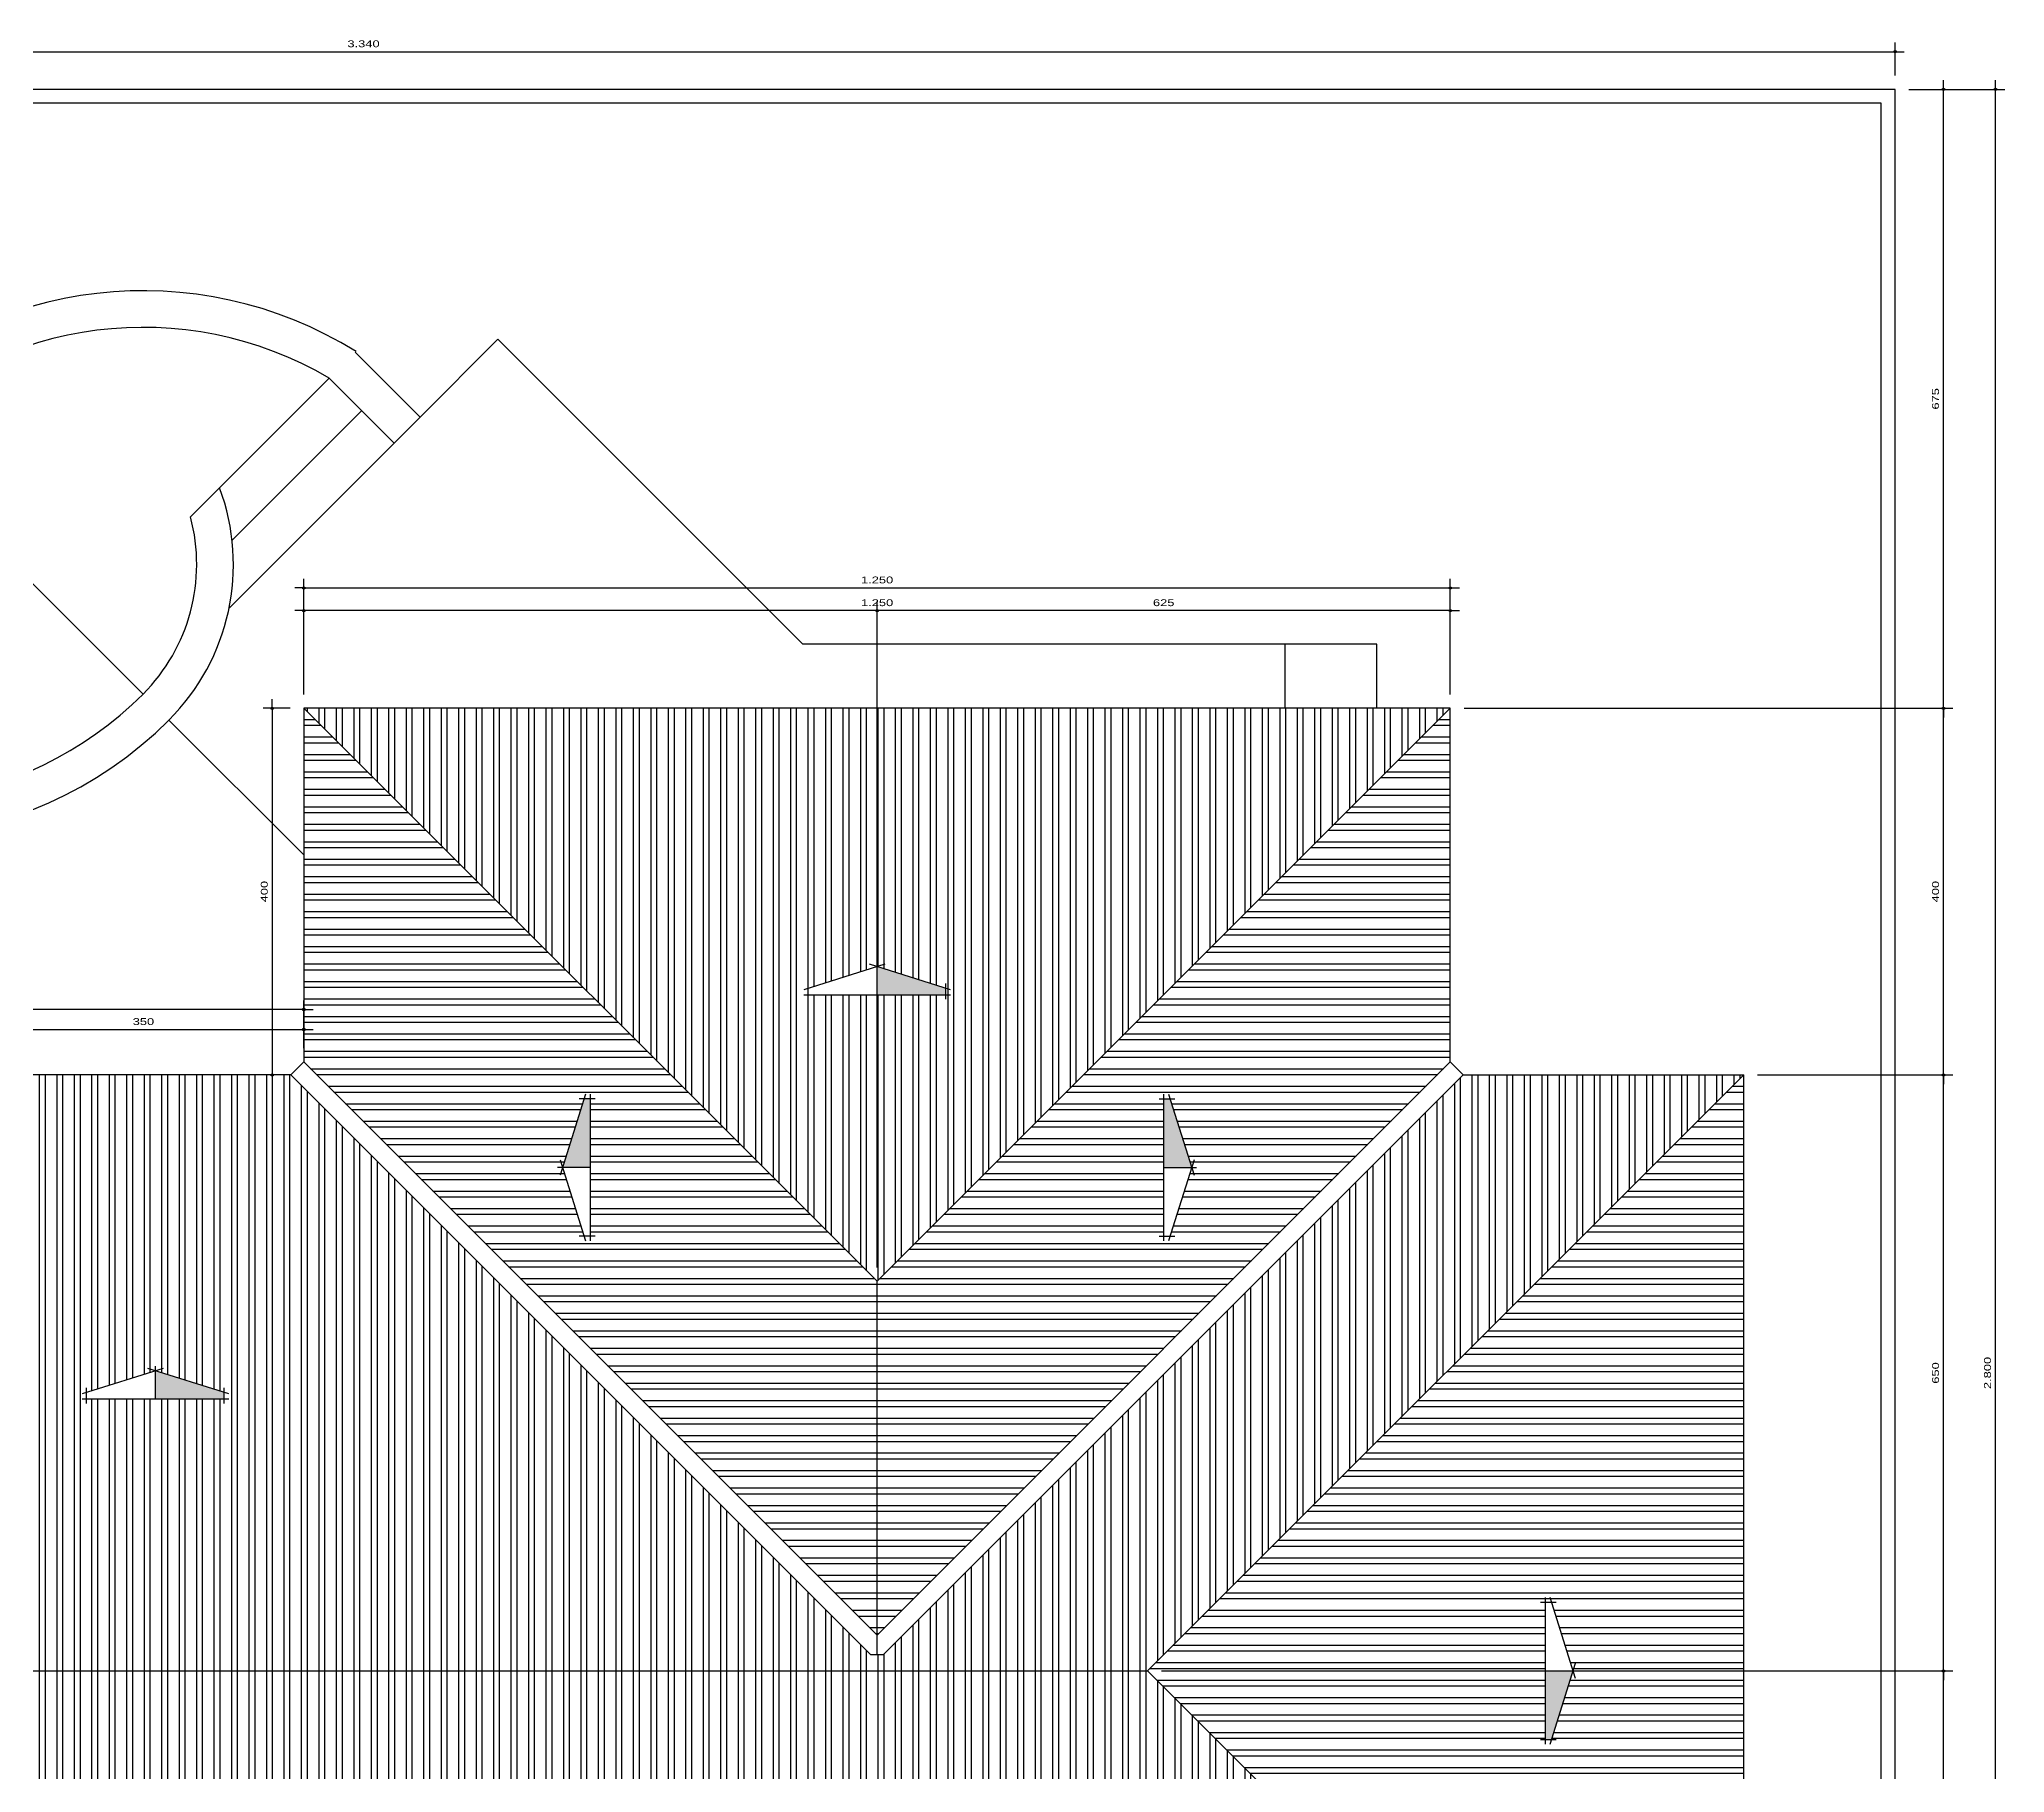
# Model space of a CAD drawing. Extents: x 2280 to 14192, y 1386 to 4696.
# Drawn here: x 11919 to 14062, y 2610 to 4501 of the extents above; entities that cross this region are included whole.
import ezdxf

# ---------------------------------------------------------------- set-up
doc = ezdxf.new("R2010")
doc.units = 0
doc.header["$LTSCALE"] = 35
doc.layers.get('0').update_dxf_attribs({"linetype": 'CONTINUOUS'})
doc.layers.get('DEFPOINTS').update_dxf_attribs({"linetype": 'CONTINUOUS'})
for name, color, linetype in [('COTA', 13, 'CONTINUOUS'), ('EQUIP', 7, 'CONTINUOUS'), ('ESPEC', 2, 'CONTINUOUS'), ('ESTRUT', 12, 'CONTINUOUS'), ('HACHURA', 51, 'CONTINUOUS'), ('LINVISTA', 60, 'CONTINUOUS'), ('MURO', 1, 'CONTINUOUS'), ('VEGET', 108, 'CONTINUOUS')]:
    doc.layers.add(name, color=color, linetype=linetype)
doc.styles.add('REGUA60', font='romnswin.shx', dxfattribs={"width": 1.4})
doc.styles.get("Standard").update_dxf_attribs({"font": 'ISOCP'})
doc.dimstyles.new('ISO-25', dxfattribs={"dimtxt": 2.5, "dimasz": 2.5, "dimexe": 1.25, "dimexo": 0.625, "dimtad": 1, "dimdec": 4, "dimdsep": 46, "dimlunit": 6, "dimtxsty": 'Standard', "dimcen": 2.5, "dimadec": 0, "dimazin": 0, "dimtfac": 1, "dimtdec": 4, "dimtmove": 0, "dimatfit": 3, "dimfxl": 1, "dimtolj": 1, "dimtzin": 0, "dimarcsym": 0})

# ---------------------------------------------------------------- blocks, each defined once
blk = doc.blocks.new('SET1A')
at = {"layer": 'ESPEC', "ltscale": 2}
for p, q in [((-66.7, 38.2), (-155, 10.4)), ((5, 10.4), (-83.3, 38.2)), ((-75, 5), (-75, 40.8)), ((-155, 5), (-75, 5)), ((-150, 0), (-150, 17.2)), ((-75, 5), (5, 5)), ((0, 0), (0, 17.2))]:
    blk.add_line(p, q, dxfattribs=at)
at = {"layer": 'ESTRUT', "ltscale": 2}
blk.add_solid([(-75, 5), (0, 5), (-75, 35.2), (0, 12)], dxfattribs=at)
blk = doc.blocks.new('COTAPT')
at = {"color": 0, "linetype": 'ByBlock'}
blk.add_line((0, 0), (200, 0), dxfattribs=at)
at = {"color": 6, "linetype": 'ByBlock'}
blk.add_lwpolyline([(-20, 20), (20, 20), (20, -20), (-20, -20)], close=True, dxfattribs=at)
blk = doc.blocks.new('*D217')
at = {"color": 0, "linetype": 'ByBlock'}
for p, q in [((13142.2, 2721.4), (14005, 2721.4)), ((13995, 2071.5), (13995, 2721.4))]:
    blk.add_line(p, q, dxfattribs=at)
at = {"layer": 'DEFPOINTS', "color": 0, "linetype": 'ByBlock'}
for p in [(13127.2, 2721.4), (13995, 2721.4), (13777.2, 2071.4)]:
    blk.add_point(p, dxfattribs=at)
at = {"color": 0, "linetype": 'ByBlock', "xscale": 0.05, "yscale": 0.05, "zscale": 0.05}
for p, rotation in [((13995, 2721.4), 90), ((13995, 2071.4), 270)]:
    blk.add_blockref('COTAPT', p, dxfattribs=dict(at, rotation=rotation))
at = {"color": 2, "linetype": 'ByBlock', "insert": (13986.3, 2396.4), "char_height": 7.5, "attachment_point": 5, "rotation": 90, "style": 'REGUA60'}
blk.add_mtext('\\A1;650', dxfattribs=at)
blk = doc.blocks.new('*D218')
at = {"color": 0, "linetype": 'ByBlock'}
for p, q in [((13792.2, 3371.4), (14005, 3371.4)), ((13995, 2721.5), (13995, 3371.4))]:
    blk.add_line(p, q, dxfattribs=at)
at = {"layer": 'DEFPOINTS', "color": 0, "linetype": 'ByBlock'}
for p in [(13777.2, 3371.4), (13995, 3371.4), (13127.2, 2721.4)]:
    blk.add_point(p, dxfattribs=at)
at = {"color": 0, "linetype": 'ByBlock', "xscale": 0.05, "yscale": 0.05, "zscale": 0.05}
for p, rotation in [((13995, 3371.4), 90), ((13995, 2721.4), 270)]:
    blk.add_blockref('COTAPT', p, dxfattribs=dict(at, rotation=rotation))
at = {"color": 2, "linetype": 'ByBlock', "insert": (13986.3, 3046.4), "char_height": 7.5, "attachment_point": 5, "rotation": 90, "style": 'REGUA60'}
blk.add_mtext('\\A1;650', dxfattribs=at)
blk = doc.blocks.new('*D219')
at = {"color": 0, "linetype": 'ByBlock'}
for p, q in [((13472.2, 3771.4), (14005, 3771.4)), ((13995, 3371.5), (13995, 3771.4))]:
    blk.add_line(p, q, dxfattribs=at)
at = {"layer": 'DEFPOINTS', "color": 0, "linetype": 'ByBlock'}
for p in [(13457.2, 3771.4), (13995, 3771.4), (13777.2, 3371.4)]:
    blk.add_point(p, dxfattribs=at)
at = {"color": 0, "linetype": 'ByBlock', "xscale": 0.05, "yscale": 0.05, "zscale": 0.05}
for p, rotation in [((13995, 3771.4), 90), ((13995, 3371.4), 270)]:
    blk.add_blockref('COTAPT', p, dxfattribs=dict(at, rotation=rotation))
at = {"color": 2, "linetype": 'ByBlock', "insert": (13986.3, 3571.4), "char_height": 7.5, "attachment_point": 5, "rotation": 90, "style": 'REGUA60'}
blk.add_mtext('\\A1;400', dxfattribs=at)
blk = doc.blocks.new('*D220')
at = {"color": 0, "linetype": 'ByBlock'}
for p, q in [((13957.2, 4446.4), (14005, 4446.4)), ((13995, 3771.5), (13995, 4446.4))]:
    blk.add_line(p, q, dxfattribs=at)
at = {"layer": 'DEFPOINTS', "color": 0, "linetype": 'ByBlock'}
for p in [(13942.2, 4446.4), (13995, 4446.4), (13457.2, 3771.4)]:
    blk.add_point(p, dxfattribs=at)
at = {"color": 0, "linetype": 'ByBlock', "xscale": 0.05, "yscale": 0.05, "zscale": 0.05}
for p, rotation in [((13995, 4446.4), 90), ((13995, 3771.4), 270)]:
    blk.add_blockref('COTAPT', p, dxfattribs=dict(at, rotation=rotation))
at = {"color": 2, "linetype": 'ByBlock', "insert": (13986.3, 4108.9), "char_height": 7.5, "attachment_point": 5, "rotation": 90, "style": 'REGUA60'}
blk.add_mtext('\\A1;675', dxfattribs=at)
blk = doc.blocks.new('*D221')
at = {"color": 0, "linetype": 'ByBlock'}
for p, q in [((13957.2, 4446.4), (14061.7, 4446.4)), ((14051.7, 1646.5), (14051.7, 4446.4)), ((13957.2, 1646.4), (14061.7, 1646.4))]:
    blk.add_line(p, q, dxfattribs=at)
at = {"layer": 'DEFPOINTS', "color": 0, "linetype": 'ByBlock'}
for p in [(13942.2, 4446.4), (14051.7, 4446.4), (13942.2, 1646.4)]:
    blk.add_point(p, dxfattribs=at)
at = {"color": 0, "linetype": 'ByBlock', "xscale": 0.05, "yscale": 0.05, "zscale": 0.05}
for p, rotation in [((14051.7, 4446.4), 90), ((14051.7, 1646.4), 270)]:
    blk.add_blockref('COTAPT', p, dxfattribs=dict(at, rotation=rotation))
at = {"color": 2, "linetype": 'ByBlock', "insert": (14043, 3046.4), "char_height": 7.5, "attachment_point": 5, "rotation": 90, "style": 'REGUA60'}
blk.add_mtext('\\A1;2.800', dxfattribs=at)
blk = doc.blocks.new('*D222')
at = {"color": 0, "linetype": 'ByBlock'}
for p, q in [((12832.2, 3161.4), (12832.2, 3887.9)), ((13457.2, 3786.4), (13457.2, 3887.9)), ((13457.1, 3877.9), (12832.2, 3877.9))]:
    blk.add_line(p, q, dxfattribs=at)
at = {"layer": 'DEFPOINTS', "color": 0, "linetype": 'ByBlock'}
for p in [(12832.2, 3877.9), (13457.2, 3771.4), (12832.2, 3146.4)]:
    blk.add_point(p, dxfattribs=at)
at = {"color": 0, "linetype": 'ByBlock', "xscale": 0.05, "yscale": 0.05, "zscale": 0.05, "rotation": 180}
blk.add_blockref('COTAPT', (12832.2, 3877.9), dxfattribs=at)
at = {"color": 0, "linetype": 'ByBlock', "xscale": 0.05, "yscale": 0.05, "zscale": 0.05}
blk.add_blockref('COTAPT', (13457.2, 3877.9), dxfattribs=at)
at = {"color": 2, "linetype": 'ByBlock', "insert": (13144.7, 3886.5), "char_height": 7.5, "attachment_point": 5, "style": 'REGUA60'}
blk.add_mtext('\\A1;625', dxfattribs=at)
blk = doc.blocks.new('*D223')
at = {"color": 0, "linetype": 'ByBlock'}
for p, q in [((12207.2, 3786.4), (12207.2, 3887.9)), ((13457.1, 3877.9), (12207.2, 3877.9))]:
    blk.add_line(p, q, dxfattribs=at)
at = {"layer": 'DEFPOINTS', "color": 0, "linetype": 'ByBlock'}
for p in [(12207.2, 3877.9), (12207.2, 3771.4), (13457.2, 3771.4)]:
    blk.add_point(p, dxfattribs=at)
at = {"color": 0, "linetype": 'ByBlock', "xscale": 0.05, "yscale": 0.05, "zscale": 0.05, "rotation": 180}
blk.add_blockref('COTAPT', (12207.2, 3877.9), dxfattribs=at)
at = {"color": 0, "linetype": 'ByBlock', "xscale": 0.05, "yscale": 0.05, "zscale": 0.05}
blk.add_blockref('COTAPT', (13457.2, 3877.9), dxfattribs=at)
at = {"color": 2, "linetype": 'ByBlock', "insert": (12832.2, 3886.5), "char_height": 7.5, "attachment_point": 5, "style": 'REGUA60'}
blk.add_mtext('\\A1;1.250', dxfattribs=at)
blk = doc.blocks.new('*D224')
at = {"color": 0, "linetype": 'ByBlock'}
for p, q in [((12207.2, 3786.4), (12207.2, 3912.6)), ((12207.2, 3902.6), (13457.1, 3902.6)), ((13457.2, 3786.4), (13457.2, 3912.6))]:
    blk.add_line(p, q, dxfattribs=at)
at = {"layer": 'DEFPOINTS', "color": 0, "linetype": 'ByBlock'}
for p in [(13457.2, 3902.6), (12207.2, 3771.4), (13457.2, 3771.4)]:
    blk.add_point(p, dxfattribs=at)
at = {"color": 0, "linetype": 'ByBlock', "xscale": 0.05, "yscale": 0.05, "zscale": 0.05, "rotation": 180}
blk.add_blockref('COTAPT', (12207.2, 3902.6), dxfattribs=at)
at = {"color": 0, "linetype": 'ByBlock', "xscale": 0.05, "yscale": 0.05, "zscale": 0.05}
blk.add_blockref('COTAPT', (13457.2, 3902.6), dxfattribs=at)
at = {"color": 2, "linetype": 'ByBlock', "insert": (12832.2, 3911.3), "char_height": 7.5, "attachment_point": 5, "style": 'REGUA60'}
blk.add_mtext('\\A1;1.250', dxfattribs=at)
blk = doc.blocks.new('*D225')
at = {"color": 0, "linetype": 'ByBlock'}
for p, q in [((12192.2, 3771.4), (12162.6, 3771.4)), ((12172.6, 3771.4), (12172.6, 3371.5)), ((12178, 3371.4), (12162.6, 3371.4))]:
    blk.add_line(p, q, dxfattribs=at)
at = {"layer": 'DEFPOINTS', "color": 0, "linetype": 'ByBlock'}
for p in [(12207.2, 3771.4), (12172.6, 3371.4), (12193, 3371.4)]:
    blk.add_point(p, dxfattribs=at)
at = {"color": 0, "linetype": 'ByBlock', "xscale": 0.05, "yscale": 0.05, "zscale": 0.05}
for p, rotation in [((12172.6, 3771.4), 90), ((12172.6, 3371.4), 270)]:
    blk.add_blockref('COTAPT', p, dxfattribs=dict(at, rotation=rotation))
at = {"color": 2, "linetype": 'ByBlock', "insert": (12164, 3571.4), "char_height": 7.5, "attachment_point": 5, "rotation": 90, "style": 'REGUA60'}
blk.add_mtext('\\A1;400', dxfattribs=at)
blk = doc.blocks.new('*D227')
at = {"color": 0, "linetype": 'ByBlock'}
for p, q in [((12207.2, 3400.6), (12207.2, 3431)), ((11857.2, 3421), (12207.1, 3421))]:
    blk.add_line(p, q, dxfattribs=at)
at = {"layer": 'DEFPOINTS', "color": 0, "linetype": 'ByBlock'}
for p in [(12207.2, 3421), (12207.2, 3385.6), (11857.2, 2721.4)]:
    blk.add_point(p, dxfattribs=at)
at = {"color": 0, "linetype": 'ByBlock', "xscale": 0.05, "yscale": 0.05, "zscale": 0.05, "rotation": 180}
blk.add_blockref('COTAPT', (11857.2, 3421), dxfattribs=at)
at = {"color": 0, "linetype": 'ByBlock', "xscale": 0.05, "yscale": 0.05, "zscale": 0.05}
blk.add_blockref('COTAPT', (12207.2, 3421), dxfattribs=at)
at = {"color": 2, "linetype": 'ByBlock', "insert": (12032.2, 3429.6), "char_height": 7.5, "attachment_point": 5, "style": 'REGUA60'}
blk.add_mtext('\\A1;350', dxfattribs=at)
blk = doc.blocks.new('*D228')
at = {"color": 0, "linetype": 'ByBlock'}
for p, q in [((11207.2, 3386.4), (11207.2, 3452.8)), ((12207.2, 3400.6), (12207.2, 3452.8)), ((12207.1, 3442.8), (11207.2, 3442.8))]:
    blk.add_line(p, q, dxfattribs=at)
at = {"layer": 'DEFPOINTS', "color": 0, "linetype": 'ByBlock'}
for p in [(11207.2, 3442.8), (11207.2, 3371.4), (12207.2, 3385.6)]:
    blk.add_point(p, dxfattribs=at)
at = {"color": 0, "linetype": 'ByBlock', "xscale": 0.05, "yscale": 0.05, "zscale": 0.05, "rotation": 180}
blk.add_blockref('COTAPT', (11207.2, 3442.8), dxfattribs=at)
at = {"color": 0, "linetype": 'ByBlock', "xscale": 0.05, "yscale": 0.05, "zscale": 0.05}
blk.add_blockref('COTAPT', (12207.2, 3442.8), dxfattribs=at)
at = {"color": 2, "linetype": 'ByBlock', "insert": (11707.2, 3451.5), "char_height": 7.5, "attachment_point": 5, "style": 'REGUA60'}
blk.add_mtext('\\A1;1.000', dxfattribs=at)
blk = doc.blocks.new('*D236')
at = {"color": 0, "linetype": 'ByBlock'}
for p, q in [((10602.2, 4487.5), (13942.1, 4487.5)), ((13942.2, 4461.4), (13942.2, 4497.5))]:
    blk.add_line(p, q, dxfattribs=at)
at = {"layer": 'DEFPOINTS', "color": 0, "linetype": 'ByBlock'}
for p in [(13942.2, 4487.5), (10602.2, 4446.4), (13942.2, 4446.4)]:
    blk.add_point(p, dxfattribs=at)
at = {"color": 0, "linetype": 'ByBlock', "xscale": 0.05, "yscale": 0.05, "zscale": 0.05, "rotation": 180}
blk.add_blockref('COTAPT', (10602.2, 4487.5), dxfattribs=at)
at = {"color": 0, "linetype": 'ByBlock', "xscale": 0.05, "yscale": 0.05, "zscale": 0.05}
blk.add_blockref('COTAPT', (13942.2, 4487.5), dxfattribs=at)
at = {"color": 2, "linetype": 'ByBlock', "insert": (12272.2, 4496.1), "char_height": 7.5, "attachment_point": 5, "style": 'REGUA60'}
blk.add_mtext('\\A1;3.340', dxfattribs=at)

msp = doc.modelspace()

# ---------------------------------------------------------------- hatches: boundary and pattern name
at = {"layer": 'HACHURA'}
h = msp.add_hatch(dxfattribs=at)
h.set_pattern_fill('ANSI32', color=256, scale=2, angle=135, style=0)
h.paths.add_polyline_path([(12207.175, 3771.448), (12207.175, 3385.59), (12832.175, 2760.59), (12832.175, 3146.448)])
h.paths.add_polyline_path([(12519.675, 3345.453), (12519.675, 3270.453), (12519.675, 3195.453), (12512.675, 3195.453), (12489.121, 3270.453), (12512.675, 3345.453)], flags=16)
h.paths.add_polyline_path([(13457.175, 3385.59), (13457.175, 3771.448), (12832.175, 3146.448), (12832.175, 2760.59)])
h.paths.add_polyline_path([(13144.675, 3270.453), (13144.675, 3345.453), (13151.675, 3345.453), (13175.229, 3270.453), (13151.675, 3195.453), (13144.675, 3195.453)], flags=17)
h.paths.add_polyline_path([(11207.175, 3371.448), (11207.175, 2071.448), (11857.175, 2721.448)])
h.paths.add_polyline_path([(11426.428, 2721.448), (11426.428, 2646.448), (11419.428, 2646.448), (11395.874, 2721.448), (11419.428, 2796.448), (11426.428, 2796.448)], flags=16)
h.paths.add_polyline_path([(13777.175, 3371.448), (13127.175, 2721.448), (13777.175, 2071.448)])
h.paths.add_polyline_path([(13560.607, 2646.448), (13560.607, 2721.448), (13560.607, 2796.448), (13567.607, 2796.448), (13591.161, 2721.448), (13567.607, 2646.448)], flags=16)
h = msp.add_hatch(dxfattribs=at)
h.set_pattern_fill('ANSI32', color=256, scale=2, angle=225, style=0)
h.paths.add_polyline_path([(13127.175, 2721.448), (11857.175, 2721.448), (11207.175, 2071.448), (13777.175, 2071.448)])
h.paths.add_polyline_path([(12492.175, 2396.448), (12567.175, 2396.448), (12567.175, 2389.448), (12492.175, 2365.894), (12417.175, 2389.448), (12417.175, 2396.448)], flags=16)
h.paths.add_polyline_path([(12193.033, 3371.448), (11207.175, 3371.448), (11857.175, 2721.448), (13127.175, 2721.448), (13777.175, 3371.448), (13471.317, 3371.448), (12839.246, 2739.377), (12825.104, 2739.377)])
h.paths.add_polyline_path([(12045.313, 3018.158), (11970.313, 3018.158), (11970.313, 3025.158), (12045.313, 3048.712), (12120.313, 3025.158), (12120.313, 3018.158)], flags=16)
h.paths.add_polyline_path([(13457.175, 3771.448), (12207.175, 3771.448), (12832.175, 3146.448)])
h.paths.add_polyline_path([(12907.175, 3458.948), (12832.175, 3458.948), (12757.175, 3458.948), (12757.175, 3465.948), (12832.175, 3489.503), (12907.175, 3465.948)], flags=16)

# ---------------------------------------------------------------- linework, layer by layer
at = {"layer": 'EQUIP'}
for p, q in [((12207.175, 3771.448), (12832.175, 3146.448)), ((13457.175, 3771.448), (12207.175, 3771.448)), ((12207.175, 3771.448), (12207.175, 3385.59)), ((13457.175, 3771.448), (12832.175, 3146.448)), ((13457.175, 3385.59), (13457.175, 3771.448)), ((12193.033, 3371.448), (11207.175, 3371.448)), ((12193.033, 3371.448), (12207.175, 3385.59)), ((12193.033, 3371.448), (12825.104, 2739.377)), ((12207.175, 3385.59), (12832.175, 2760.59)), ((13457.175, 3385.59), (12832.175, 2760.59)), ((13471.317, 3371.448), (12839.246, 2739.377)), ((13777.175, 3371.448), (13127.175, 2721.448)), ((13471.317, 3371.448), (13457.175, 3385.59)), ((13471.317, 3371.448), (13777.175, 3371.448)), ((13777.175, 2071.448), (13777.175, 3371.448)), ((12832.175, 2739.377), (12832.175, 3146.448)), ((12825.104, 2739.377), (12839.246, 2739.377)), ((11857.175, 2721.448), (13127.175, 2721.448)), ((11957.175, 2721.448), (12787.175, 2721.448)), ((13777.175, 2071.448), (13127.175, 2721.448))]:
    msp.add_line(p, q, dxfattribs=at)
at = {"layer": 'LINVISTA'}
for p, q in [((12263.194, 4159.721), (12333.904, 4089.01)), ((12333.904, 4089.01), (12418.757, 4173.863)), ((12418.757, 4173.863), (12751.172, 3841.448)), ((12083.522, 3980.05), (12234.909, 4131.436)), ((12234.909, 4131.436), (12305.62, 4060.726)), ((12128.88, 3954.696), (12270.265, 4096.081)), ((12125.567, 3880.673), (12333.904, 4089.01)), ((12031.759, 3786.864), (11748.916, 4069.707)), ((13377.175, 3841.448), (12751.172, 3841.448)), ((13277.175, 3771.448), (13277.175, 3841.448)), ((13377.175, 3771.448), (13377.175, 3841.448)), ((12060.043, 3758.58), (12207.175, 3611.448))]:
    msp.add_line(p, q, dxfattribs=at)
for centre, radius, start, end in [((12031.759, 3786.864), 440, 58.136559, 135), ((12031.759, 3786.864), 400, 59.477512, 135), ((11890.337, 3928.286), 240, 315, 20.375682), ((11890.337, 3928.286), 200, 315, 15), ((11748.916, 4069.707), 400, 239.477512, 315), ((11748.916, 4069.707), 440, 232.83748, 315)]:
    msp.add_arc(centre, radius, start, end, dxfattribs=at)
at = {"layer": 'MURO'}
for p, q in [((13942.175, 4446.448), (10602.175, 4446.448)), ((13942.175, 1646.448), (13942.175, 4446.448)), ((13927.175, 4431.448), (10602.175, 4431.448)), ((13927.175, 1646.448), (13927.175, 4431.448))]:
    msp.add_line(p, q, dxfattribs=at)

# ---------------------------------------------------------------- block references
at = {"layer": 'VEGET'}
for p in [(12907.175, 3453.948), (12120.313, 3013.158)]:
    msp.add_blockref('SET1A', p, dxfattribs=at)
for p, rotation in [((12524.675, 3345.453), 90), ((13555.607, 2646.448), 270)]:
    msp.add_blockref('SET1A', p, dxfattribs=dict(at, rotation=rotation))
at = {"layer": 'VEGET', "xscale": -1, "rotation": 270}
msp.add_blockref('SET1A', (13139.675, 3345.453), dxfattribs=at)

# ---------------------------------------------------------------- dimensions: what is measured, and where the dimension line sits
at = {"layer": 'COTA'}
for base, p1, p2, override, picture, middle in [((13942.175, 4487.488), (10602.175, 4446.448), (13942.175, 4446.448), {"dimscale": 5, "dimtxt": 1.5, "dimasz": 0.01, "dimexe": 2, "dimexo": 3, "dimgap": 0.98, "dimdec": 2, "dimrnd": 0.5, "dimtxsty": 'REGUA60', "dimblk": 'COTAPT', "dimcen": 4, "dimdle": 4, "dimse1": 1, "dimclrt": 2, "dimaunit": 1, "dimtofl": 0, "dimtmove": 1}, '*D236', (12272.175, 4496.138)), ((13457.175, 3902.643), (12207.175, 3771.448), (13457.175, 3771.448), {"dimscale": 5, "dimtxt": 1.5, "dimasz": 0.01, "dimexe": 2, "dimexo": 3, "dimgap": 0.98, "dimdec": 2, "dimrnd": 0.5, "dimtxsty": 'REGUA60', "dimblk": 'COTAPT', "dimcen": 4, "dimdle": 4, "dimclrt": 2, "dimaunit": 1, "dimtofl": 0}, '*D224', (12832.175, 3911.293)), ((12207.175, 3877.888), (13457.175, 3771.448), (12207.175, 3771.448), {"dimscale": 5, "dimtxt": 1.5, "dimasz": 0.01, "dimexe": 2, "dimexo": 3, "dimgap": 0.98, "dimdec": 2, "dimrnd": 0.5, "dimtxsty": 'REGUA60', "dimblk": 'COTAPT', "dimcen": 4, "dimdle": 4, "dimse1": 1, "dimclrt": 2, "dimaunit": 1, "dimtofl": 0, "dimtmove": 1}, '*D223', (12832.175, 3886.538)), ((12832.175, 3877.888), (13457.175, 3771.448), (12832.175, 3146.448), {"dimscale": 5, "dimtxt": 1.5, "dimasz": 0.01, "dimexe": 2, "dimexo": 3, "dimgap": 0.98, "dimdec": 2, "dimrnd": 0.5, "dimtxsty": 'REGUA60', "dimblk": 'COTAPT', "dimcen": 4, "dimdle": 4, "dimclrt": 2, "dimaunit": 1, "dimtofl": 0}, '*D222', (13144.675, 3886.538)), ((11207.175, 3442.81), (12207.175, 3385.59), (11207.175, 3371.448), {"dimscale": 5, "dimtxt": 1.5, "dimasz": 0.01, "dimexe": 2, "dimexo": 3, "dimgap": 0.98, "dimdec": 2, "dimrnd": 0.5, "dimtxsty": 'REGUA60', "dimblk": 'COTAPT', "dimcen": 4, "dimdle": 4, "dimclrt": 2, "dimaunit": 1, "dimtofl": 0}, '*D228', (11707.175, 3451.46)), ((12207.175, 3420.986), (11857.175, 2721.448), (12207.175, 3385.59), {"dimscale": 5, "dimtxt": 1.5, "dimasz": 0.01, "dimexe": 2, "dimexo": 3, "dimgap": 0.98, "dimdec": 2, "dimrnd": 0.5, "dimtxsty": 'REGUA60', "dimblk": 'COTAPT', "dimcen": 4, "dimdle": 4, "dimse1": 1, "dimclrt": 2, "dimaunit": 1, "dimtofl": 0, "dimtmove": 1}, '*D227', (12032.175, 3429.636))]:
    dim = msp.add_linear_dim(base=base, p1=p1, p2=p2, dimstyle='ISO-25', override=override, dxfattribs=at)
    dim.commit()
    dim.dimension.update_dxf_attribs({"geometry": picture, "text_midpoint": middle})
for base, p1, p2, override, picture, middle in [((13994.97, 4446.448), (13457.175, 3771.448), (13942.175, 4446.448), {"dimscale": 5, "dimtxt": 1.5, "dimasz": 0.01, "dimexe": 2, "dimexo": 3, "dimgap": 0.98, "dimdec": 2, "dimrnd": 0.5, "dimtxsty": 'REGUA60', "dimblk": 'COTAPT', "dimcen": 4, "dimdle": 4, "dimse1": 1, "dimclrt": 2, "dimaunit": 1, "dimtofl": 0, "dimtmove": 1}, '*D220', (13986.32, 4108.948)), ((14051.693, 4446.448), (13942.175, 1646.448), (13942.175, 4446.448), {"dimscale": 5, "dimtxt": 1.5, "dimasz": 0.01, "dimexe": 2, "dimexo": 3, "dimgap": 0.98, "dimdec": 2, "dimrnd": 0.5, "dimtxsty": 'REGUA60', "dimblk": 'COTAPT', "dimcen": 4, "dimdle": 4, "dimclrt": 2, "dimaunit": 1, "dimtofl": 0}, '*D221', (14043.043, 3046.448)), ((12172.632, 3371.448), (12207.175, 3771.448), (12193.033, 3371.448), {"dimscale": 5, "dimtxt": 1.5, "dimasz": 0.01, "dimexe": 2, "dimexo": 3, "dimgap": 0.98, "dimdec": 2, "dimrnd": 0.5, "dimtxsty": 'REGUA60', "dimblk": 'COTAPT', "dimcen": 4, "dimdle": 4, "dimclrt": 2, "dimaunit": 1, "dimtofl": 0}, '*D225', (12163.982, 3571.448)), ((13994.97, 3771.448), (13777.175, 3371.448), (13457.175, 3771.448), {"dimscale": 5, "dimtxt": 1.5, "dimasz": 0.01, "dimexe": 2, "dimexo": 3, "dimgap": 0.98, "dimdec": 2, "dimrnd": 0.5, "dimtxsty": 'REGUA60', "dimblk": 'COTAPT', "dimcen": 4, "dimdle": 4, "dimse1": 1, "dimclrt": 2, "dimaunit": 1, "dimtofl": 0, "dimtmove": 1}, '*D219', (13986.32, 3571.448)), ((13994.97, 3371.448), (13127.175, 2721.448), (13777.175, 3371.448), {"dimscale": 5, "dimtxt": 1.5, "dimasz": 0.01, "dimexe": 2, "dimexo": 3, "dimgap": 0.98, "dimdec": 2, "dimrnd": 0.5, "dimtxsty": 'REGUA60', "dimblk": 'COTAPT', "dimcen": 4, "dimdle": 4, "dimse1": 1, "dimclrt": 2, "dimaunit": 1, "dimtofl": 0, "dimtmove": 1}, '*D218', (13986.32, 3046.448)), ((13994.97, 2721.448), (13777.175, 2071.448), (13127.175, 2721.448), {"dimscale": 5, "dimtxt": 1.5, "dimasz": 0.01, "dimexe": 2, "dimexo": 3, "dimgap": 0.98, "dimdec": 2, "dimrnd": 0.5, "dimtxsty": 'REGUA60', "dimblk": 'COTAPT', "dimcen": 4, "dimdle": 4, "dimse1": 1, "dimclrt": 2, "dimaunit": 1, "dimtofl": 0, "dimtmove": 1}, '*D217', (13986.32, 2396.448))]:
    dim = msp.add_linear_dim(base=base, p1=p1, p2=p2, angle=90, dimstyle='ISO-25', override=override, dxfattribs=at)
    dim.commit()
    dim.dimension.update_dxf_attribs({"geometry": picture, "text_midpoint": middle})

doc.saveas('drawing.dxf')
